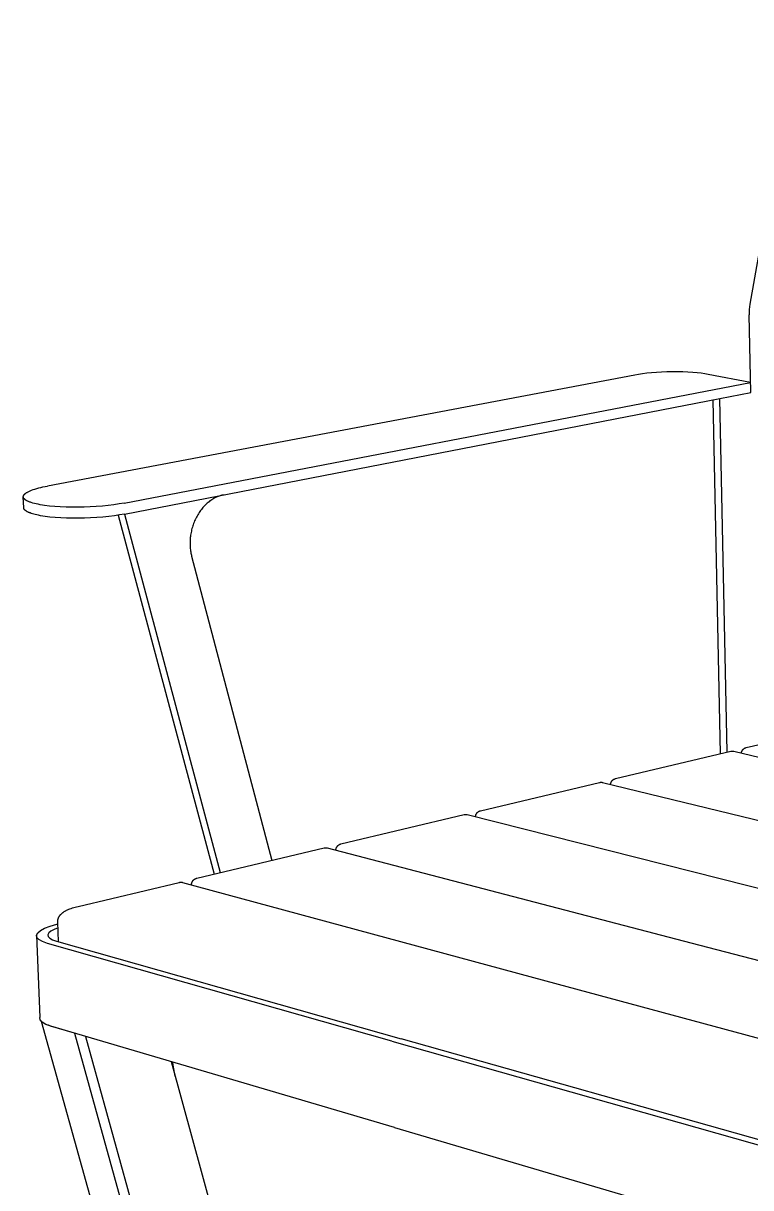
# Model space of a CAD drawing. Header units: millimetres. Extents: x 1102 to 5170, y 19 to 2862.
# Drawn here: x 1818.6 to 2098.4, y 838.1 to 1286.1 of the extents above; entities that cross this region are included whole.
import ezdxf

# ---------------------------------------------------------------- set-up
doc = ezdxf.new("R2010")
doc.units = ezdxf.units.MM
doc.header["$MEASUREMENT"] = 0
doc.layers.add('Utwórz2D linie widoczne', color=7, linetype='Continuous', true_color=0x000000)

msp = doc.modelspace()

# ---------------------------------------------------------------- linework, layer by layer
at = {"layer": 'Utwórz2D linie widoczne'}
for p, q in [((2117.01, 1286.14), (2098.1, 1178.12)), ((2097.84, 1176.04), (2097.78, 1173.96)), ((2098.37, 1144.04), (2097.78, 1173.96)), ((2098.1, 1178.12), (2097.84, 1176.04)), ((2058.4, 1151.49), (2056.72, 1151.28)), ((2060.2, 1151.67), (2058.4, 1151.49)), ((2062.12, 1151.82), (2060.2, 1151.67)), ((2064.11, 1151.93), (2062.12, 1151.82)), ((2066.15, 1152.01), (2064.11, 1151.93)), ((2068.22, 1152.05), (2066.15, 1152.01)), ((2070.27, 1152.05), (2068.22, 1152.05)), ((2072.29, 1152.01), (2070.27, 1152.05)), ((2074.22, 1151.93), (2072.29, 1152.01)), ((2076.06, 1151.81), (2074.22, 1151.93)), ((2077.78, 1151.66), (2076.06, 1151.81)), ((2079.36, 1151.48), (2077.78, 1151.66)), ((2080.78, 1151.28), (2079.36, 1151.48)), ((2053.78, 1150.81), (1827.96, 1108.11)), ((1857.44, 1101.55), (2098.29, 1147.97)), ((2055.18, 1151.05), (2053.78, 1150.81)), ((2056.72, 1151.28), (2055.18, 1151.05)), ((2082.05, 1151.06), (2080.78, 1151.28)), ((2098.29, 1147.97), (2082.05, 1151.06)), ((2086.5, 1141.74), (2098.37, 1144.04)), ((1857.59, 1097.33), (2086.5, 1141.74)), ((2083.8, 1141.21), (2086.63, 1005.09)), ((2089.3, 1005.73), (2086.5, 1141.74)), ((1821.84, 1106.49), (1822.45, 1106.72)), ((1822.45, 1106.72), (1823.12, 1106.94)), ((1823.12, 1106.94), (1823.83, 1107.15)), ((1823.83, 1107.15), (1824.58, 1107.36)), ((1824.58, 1107.36), (1825.38, 1107.56)), ((1825.38, 1107.56), (1826.21, 1107.75)), ((1826.21, 1107.75), (1827.96, 1108.11)), ((1818.64, 1104.06), (1818.65, 1104.09)), ((1818.64, 1104.03), (1818.64, 1104.06)), ((1818.64, 1104), (1818.64, 1104.03)), ((1818.64, 1103.97), (1818.64, 1104)), ((1818.64, 1103.94), (1818.64, 1103.97)), ((1818.64, 1103.91), (1818.64, 1103.94)), ((1818.81, 1099.74), (1818.64, 1103.91)), ((1818.65, 1103.88), (1818.64, 1103.91)), ((1818.65, 1104.12), (1818.66, 1104.15)), ((1818.65, 1104.09), (1818.65, 1104.12)), ((1818.65, 1103.85), (1818.65, 1103.88)), ((1818.66, 1103.83), (1818.65, 1103.85)), ((1818.66, 1104.18), (1818.67, 1104.21)), ((1818.66, 1104.15), (1818.66, 1104.18)), ((1818.66, 1103.8), (1818.66, 1103.83)), ((1818.67, 1103.77), (1818.66, 1103.8)), ((1818.67, 1104.24), (1818.68, 1104.27)), ((1818.67, 1104.21), (1818.67, 1104.24)), ((1818.67, 1103.74), (1818.67, 1103.77)), ((1818.68, 1103.71), (1818.67, 1103.74)), ((1818.68, 1104.27), (1818.69, 1104.3)), ((1818.69, 1103.68), (1818.68, 1103.71)), ((1818.69, 1104.3), (1818.7, 1104.32)), ((1818.7, 1103.65), (1818.69, 1103.68)), ((1818.7, 1104.32), (1818.71, 1104.35)), ((1818.71, 1103.62), (1818.7, 1103.65)), ((1818.71, 1104.35), (1818.72, 1104.38)), ((1818.72, 1103.59), (1818.71, 1103.62)), ((1818.72, 1104.38), (1818.73, 1104.41)), ((1818.74, 1103.56), (1818.72, 1103.59)), ((1818.73, 1104.41), (1818.75, 1104.44)), ((1818.75, 1103.53), (1818.74, 1103.56)), ((1818.75, 1104.44), (1818.76, 1104.47)), ((1818.77, 1103.5), (1818.75, 1103.53)), ((1818.76, 1104.47), (1818.78, 1104.5)), ((1818.78, 1103.48), (1818.77, 1103.5)), ((1818.78, 1104.5), (1818.79, 1104.53)), ((1818.8, 1103.45), (1818.78, 1103.48)), ((1818.79, 1104.53), (1818.81, 1104.56)), ((1818.81, 1103.42), (1818.8, 1103.45)), ((1818.81, 1104.56), (1818.83, 1104.59)), ((1818.83, 1103.39), (1818.81, 1103.42)), ((1818.83, 1104.59), (1818.84, 1104.62)), ((1818.85, 1103.36), (1818.83, 1103.39)), ((1818.84, 1104.62), (1818.86, 1104.65)), ((1818.87, 1103.33), (1818.85, 1103.36)), ((1818.86, 1104.65), (1818.88, 1104.68)), ((1818.89, 1103.3), (1818.87, 1103.33)), ((1818.88, 1104.68), (1818.9, 1104.7)), ((1818.91, 1103.27), (1818.89, 1103.3)), ((1818.9, 1104.7), (1818.93, 1104.73)), ((1818.94, 1103.24), (1818.91, 1103.27)), ((1818.93, 1104.73), (1818.95, 1104.76)), ((1818.96, 1103.22), (1818.94, 1103.24)), ((1818.95, 1104.76), (1818.97, 1104.79)), ((1818.99, 1103.19), (1818.96, 1103.22)), ((1818.97, 1104.79), (1819.02, 1104.85)), ((1819.01, 1103.16), (1818.99, 1103.19)), ((1819.04, 1103.13), (1819.01, 1103.16)), ((1819.02, 1104.85), (1819.07, 1104.91)), ((1819.07, 1103.1), (1819.04, 1103.13)), ((1819.07, 1104.91), (1819.13, 1104.97)), ((1819.12, 1103.04), (1819.07, 1103.1)), ((1819.19, 1102.99), (1819.12, 1103.04)), ((1819.13, 1104.97), (1819.19, 1105.03)), ((1819.19, 1105.03), (1819.25, 1105.09)), ((1819.25, 1102.93), (1819.19, 1102.99)), ((1819.25, 1105.09), (1819.32, 1105.15)), ((1819.32, 1102.88), (1819.25, 1102.93)), ((1819.32, 1105.15), (1819.39, 1105.21)), ((1819.39, 1102.82), (1819.32, 1102.88)), ((1819.39, 1105.21), (1819.47, 1105.26)), ((1819.47, 1102.77), (1819.39, 1102.82)), ((1819.47, 1105.26), (1819.54, 1105.32)), ((1819.55, 1102.71), (1819.47, 1102.77)), ((1819.54, 1105.32), (1819.63, 1105.38)), ((1819.63, 1102.66), (1819.55, 1102.71)), ((1819.63, 1105.38), (1819.71, 1105.44)), ((1819.72, 1102.6), (1819.63, 1102.66)), ((1819.71, 1105.44), (1819.8, 1105.5)), ((1819.81, 1102.55), (1819.72, 1102.6)), ((1819.8, 1105.5), (1819.89, 1105.56)), ((1819.9, 1102.49), (1819.81, 1102.55)), ((1819.89, 1105.56), (1820.09, 1105.68)), ((1820, 1102.44), (1819.9, 1102.49)), ((1820.2, 1102.34), (1820, 1102.44)), ((1820.09, 1105.68), (1820.29, 1105.8)), ((1820.42, 1102.23), (1820.2, 1102.34)), ((1820.29, 1105.8), (1820.52, 1105.91)), ((1820.65, 1102.13), (1820.42, 1102.23)), ((1820.52, 1105.91), (1820.75, 1106.03)), ((1820.9, 1102.03), (1820.65, 1102.13)), ((1820.75, 1106.03), (1821, 1106.15)), ((1821, 1106.15), (1821.27, 1106.26)), ((1821.27, 1106.26), (1821.55, 1106.38)), ((1821.55, 1106.38), (1821.84, 1106.49)), ((1890.07, 1102.08), (1889.72, 1101.8)), ((1890.42, 1102.35), (1890.07, 1102.08)), ((1890.77, 1102.6), (1890.42, 1102.35)), ((1891.12, 1102.84), (1890.77, 1102.6)), ((1891.48, 1103.06), (1891.12, 1102.84)), ((1891.83, 1103.27), (1891.48, 1103.06)), ((1892.19, 1103.47), (1891.83, 1103.27)), ((1892.54, 1103.65), (1892.19, 1103.47)), ((1892.9, 1103.82), (1892.54, 1103.65)), ((1893.25, 1103.97), (1892.9, 1103.82)), ((1893.6, 1104.12), (1893.25, 1103.97)), ((1893.95, 1104.25), (1893.6, 1104.12)), ((1894.3, 1104.37), (1893.95, 1104.25)), ((1894.64, 1104.47), (1894.3, 1104.37)), ((1894.98, 1104.56), (1894.64, 1104.47)), ((1895.32, 1104.65), (1894.98, 1104.56)), ((1895.66, 1104.72), (1895.32, 1104.65)), ((1818.81, 1099.72), (1818.81, 1099.74)), ((1818.81, 1099.7), (1818.81, 1099.72)), ((1818.82, 1099.67), (1818.81, 1099.7)), ((1818.82, 1099.65), (1818.82, 1099.67)), ((1818.82, 1099.62), (1818.82, 1099.65)), ((1818.83, 1099.6), (1818.82, 1099.62)), ((1818.83, 1099.57), (1818.83, 1099.6)), ((1818.84, 1099.55), (1818.83, 1099.57)), ((1818.84, 1099.53), (1818.84, 1099.55)), ((1818.85, 1099.5), (1818.84, 1099.53)), ((1818.86, 1099.48), (1818.85, 1099.5)), ((1818.87, 1099.45), (1818.86, 1099.48)), ((1818.87, 1099.43), (1818.87, 1099.45)), ((1818.88, 1099.41), (1818.87, 1099.43)), ((1818.89, 1099.38), (1818.88, 1099.41)), ((1818.9, 1099.36), (1818.89, 1099.38)), ((1818.92, 1099.33), (1818.9, 1099.36)), ((1818.93, 1099.31), (1818.92, 1099.33)), ((1818.94, 1099.29), (1818.93, 1099.31)), ((1818.95, 1099.26), (1818.94, 1099.29)), ((1818.97, 1099.24), (1818.95, 1099.26)), ((1818.98, 1099.21), (1818.97, 1099.24)), ((1818.99, 1099.19), (1818.98, 1099.21)), ((1819.01, 1099.17), (1818.99, 1099.19)), ((1819.03, 1099.14), (1819.01, 1099.17)), ((1819.04, 1099.12), (1819.03, 1099.14)), ((1819.06, 1099.09), (1819.04, 1099.12)), ((1819.08, 1099.07), (1819.06, 1099.09)), ((1819.12, 1099.02), (1819.08, 1099.07)), ((1819.16, 1098.98), (1819.12, 1099.02)), ((1819.2, 1098.93), (1819.16, 1098.98)), ((1819.24, 1098.88), (1819.2, 1098.93)), ((1819.29, 1098.83), (1819.24, 1098.88)), ((1819.34, 1098.79), (1819.29, 1098.83)), ((1819.4, 1098.74), (1819.34, 1098.79)), ((1819.45, 1098.69), (1819.4, 1098.74)), ((1819.51, 1098.65), (1819.45, 1098.69)), ((1819.57, 1098.6), (1819.51, 1098.65)), ((1819.63, 1098.56), (1819.57, 1098.6)), ((1819.7, 1098.51), (1819.63, 1098.56)), ((1819.76, 1098.47), (1819.7, 1098.51)), ((1819.83, 1098.42), (1819.76, 1098.47)), ((1819.98, 1098.33), (1819.83, 1098.42)), ((1820.14, 1098.24), (1819.98, 1098.33)), ((1820.3, 1098.16), (1820.14, 1098.24)), ((1820.48, 1098.07), (1820.3, 1098.16)), ((1820.66, 1097.98), (1820.48, 1098.07)), ((1820.85, 1097.9), (1820.66, 1097.98)), ((1821.06, 1097.82), (1820.85, 1097.9)), ((1821.16, 1101.93), (1820.9, 1102.03)), ((1821.27, 1097.74), (1821.06, 1097.82)), ((1821.43, 1101.84), (1821.16, 1101.93)), ((1821.71, 1097.58), (1821.27, 1097.74)), ((1821.71, 1101.74), (1821.43, 1101.84)), ((1822.31, 1101.56), (1821.71, 1101.74)), ((1822.95, 1101.39), (1822.31, 1101.56)), ((1823.64, 1101.22), (1822.95, 1101.39)), ((1824.37, 1101.07), (1823.64, 1101.22)), ((1825.15, 1100.92), (1824.37, 1101.07)), ((1825.97, 1100.78), (1825.15, 1100.92)), ((1826.85, 1100.65), (1825.97, 1100.78)), ((1828.72, 1100.42), (1826.85, 1100.65)), ((1830.74, 1100.23), (1828.72, 1100.42)), ((1832.88, 1100.09), (1830.74, 1100.23)), ((1835.1, 1099.99), (1832.88, 1100.09)), ((1837.38, 1099.94), (1835.1, 1099.99)), ((1839.67, 1099.94), (1837.38, 1099.94)), ((1842, 1099.99), (1839.67, 1099.94)), ((1844.36, 1100.08), (1842, 1099.99)), ((1846.72, 1100.22), (1844.36, 1100.08)), ((1849.06, 1100.41), (1846.72, 1100.22)), ((1851.33, 1100.64), (1849.06, 1100.41)), ((1853.5, 1100.91), (1851.33, 1100.64)), ((1855.55, 1101.22), (1853.5, 1100.91)), ((1857.44, 1101.55), (1855.55, 1101.22)), ((1886.24, 1097.86), (1885.97, 1097.43)), ((1886.52, 1098.28), (1886.24, 1097.86)), ((1886.81, 1098.69), (1886.52, 1098.28)), ((1887.11, 1099.08), (1886.81, 1098.69)), ((1887.42, 1099.47), (1887.11, 1099.08)), ((1887.73, 1099.84), (1887.42, 1099.47)), ((1888.05, 1100.2), (1887.73, 1099.84)), ((1888.37, 1100.55), (1888.05, 1100.2)), ((1888.71, 1100.88), (1888.37, 1100.55)), ((1889.04, 1101.2), (1888.71, 1100.88)), ((1889.38, 1101.51), (1889.04, 1101.2)), ((1889.72, 1101.8), (1889.38, 1101.51)), ((1822.19, 1097.42), (1821.71, 1097.58)), ((1822.7, 1097.28), (1822.19, 1097.42)), ((1823.24, 1097.14), (1822.7, 1097.28)), ((1823.81, 1097), (1823.24, 1097.14)), ((1824.53, 1096.85), (1823.81, 1097)), ((1825.31, 1096.7), (1824.53, 1096.85)), ((1826.14, 1096.56), (1825.31, 1096.7)), ((1827.01, 1096.43), (1826.14, 1096.56)), ((1828.88, 1096.19), (1827.01, 1096.43)), ((1830.9, 1096), (1828.88, 1096.19)), ((1833.04, 1095.86), (1830.9, 1096)), ((1835.27, 1095.76), (1833.04, 1095.86)), ((1837.54, 1095.71), (1835.27, 1095.76)), ((1839.84, 1095.71), (1837.54, 1095.71)), ((1842.16, 1095.76), (1839.84, 1095.71)), ((1844.52, 1095.85), (1842.16, 1095.76)), ((1846.88, 1095.99), (1844.52, 1095.85)), ((1849.22, 1096.18), (1846.88, 1095.99)), ((1851.49, 1096.41), (1849.22, 1096.18)), ((1853.66, 1096.69), (1851.49, 1096.41)), ((1855.7, 1096.99), (1853.66, 1096.69)), ((1855.16, 1096.91), (1892.02, 958.81)), ((1857.59, 1097.33), (1855.7, 1096.99)), ((1857.59, 1097.33), (1894.36, 959.37)), ((1883.97, 1093.23), (1883.8, 1092.74)), ((1884.15, 1093.72), (1883.97, 1093.23)), ((1884.33, 1094.21), (1884.15, 1093.72)), ((1884.53, 1094.69), (1884.33, 1094.21)), ((1884.75, 1095.16), (1884.53, 1094.69)), ((1884.97, 1095.63), (1884.75, 1095.16)), ((1885.2, 1096.1), (1884.97, 1095.63)), ((1885.45, 1096.55), (1885.2, 1096.1)), ((1885.7, 1097), (1885.45, 1096.55)), ((1885.97, 1097.43), (1885.7, 1097)), ((1882.92, 1088.74), (1882.87, 1088.25)), ((1882.99, 1089.24), (1882.92, 1088.74)), ((1883.07, 1089.74), (1882.99, 1089.24)), ((1883.16, 1090.24), (1883.07, 1089.74)), ((1883.27, 1090.74), (1883.16, 1090.24)), ((1883.38, 1091.24), (1883.27, 1090.74)), ((1883.51, 1091.74), (1883.38, 1091.24)), ((1883.65, 1092.24), (1883.51, 1091.74)), ((1883.8, 1092.74), (1883.65, 1092.24)), ((1882.77, 1086.79), (1882.76, 1086.32)), ((1882.76, 1086.32), (1882.76, 1085.85)), ((1882.76, 1085.85), (1882.77, 1085.38)), ((1882.79, 1087.27), (1882.77, 1086.79)), ((1882.77, 1085.38), (1882.79, 1084.92)), ((1882.82, 1087.76), (1882.79, 1087.27)), ((1882.79, 1084.92), (1882.82, 1084.47)), ((1882.87, 1088.25), (1882.82, 1087.76)), ((1882.82, 1084.47), (1882.86, 1084.02)), ((1882.86, 1084.02), (1882.91, 1083.59)), ((1882.91, 1083.59), (1882.97, 1083.16)), ((1882.97, 1083.16), (1883.04, 1082.74)), ((1883.04, 1082.74), (1883.11, 1082.32)), ((1883.11, 1082.32), (1883.2, 1081.92)), ((1883.2, 1081.92), (1883.29, 1081.52)), ((1883.29, 1081.52), (1883.38, 1081.14)), ((1883.37, 1081.17), (1914.22, 964.09)), ((2096.62, 1007.47), (2129.83, 1015.37)), ((2046.36, 995.52), (2090.72, 1006.07)), ((2090.72, 1006.07), (2090.8, 1006.08)), ((2090.8, 1006.08), (2090.88, 1006.1)), ((2090.88, 1006.1), (2090.96, 1006.11)), ((2090.96, 1006.11), (2091.04, 1006.12)), ((2091.04, 1006.12), (2091.12, 1006.13)), ((2091.12, 1006.13), (2091.2, 1006.13)), ((2091.2, 1006.13), (2091.28, 1006.13)), ((2091.28, 1006.13), (2091.36, 1006.13)), ((2091.36, 1006.13), (2091.44, 1006.13)), ((2091.44, 1006.13), (2091.52, 1006.12)), ((2091.52, 1006.12), (2091.6, 1006.11)), ((2091.6, 1006.11), (2091.68, 1006.1)), ((2091.68, 1006.1), (2091.76, 1006.09)), ((2091.76, 1006.09), (2091.84, 1006.07)), ((2091.84, 1006.07), (2172.2, 987.08)), ((2094.79, 1005.45), (2094.81, 1005.53)), ((2094.79, 1005.37), (2094.79, 1005.45)), ((2094.81, 1005.53), (2094.82, 1005.62)), ((2094.82, 1005.62), (2094.84, 1005.7)), ((2094.84, 1005.7), (2094.86, 1005.78)), ((2094.86, 1005.78), (2094.88, 1005.86)), ((2094.88, 1005.86), (2094.91, 1005.93)), ((2094.91, 1005.93), (2094.94, 1006.01)), ((2094.94, 1006.01), (2094.97, 1006.09)), ((2094.97, 1006.09), (2095.01, 1006.16)), ((2095.01, 1006.16), (2095.04, 1006.24)), ((2095.04, 1006.24), (2095.08, 1006.31)), ((2095.08, 1006.31), (2095.12, 1006.38)), ((2095.12, 1006.38), (2095.17, 1006.45)), ((2095.17, 1006.45), (2095.21, 1006.52)), ((2095.21, 1006.52), (2095.26, 1006.59)), ((2095.26, 1006.59), (2095.31, 1006.65)), ((2095.31, 1006.65), (2095.37, 1006.71)), ((2095.37, 1006.71), (2095.42, 1006.78)), ((2095.42, 1006.78), (2095.48, 1006.84)), ((2095.48, 1006.84), (2095.54, 1006.89)), ((2095.54, 1006.89), (2095.6, 1006.95)), ((2095.6, 1006.95), (2095.66, 1007)), ((2095.66, 1007), (2095.73, 1007.05)), ((2095.73, 1007.05), (2095.8, 1007.1)), ((2095.8, 1007.1), (2095.87, 1007.15)), ((2095.87, 1007.15), (2095.94, 1007.19)), ((2095.94, 1007.19), (2096.01, 1007.23)), ((2096.01, 1007.23), (2096.08, 1007.27)), ((2096.08, 1007.27), (2096.15, 1007.31)), ((2096.15, 1007.31), (2096.23, 1007.34)), ((2096.23, 1007.34), (2096.31, 1007.37)), ((2096.31, 1007.37), (2096.38, 1007.4)), ((2096.38, 1007.4), (2096.46, 1007.43)), ((2096.46, 1007.43), (2096.54, 1007.45)), ((2096.54, 1007.45), (2096.62, 1007.47)), ((2044.88, 994.49), (2044.93, 994.56)), ((2044.93, 994.56), (2044.98, 994.63)), ((2044.98, 994.63), (2045.03, 994.69)), ((2045.03, 994.69), (2045.09, 994.76)), ((2045.09, 994.76), (2045.14, 994.82)), ((2045.14, 994.82), (2045.2, 994.88)), ((2045.2, 994.88), (2045.26, 994.94)), ((2045.26, 994.94), (2045.32, 994.99)), ((2045.32, 994.99), (2045.39, 995.04)), ((2045.39, 995.04), (2045.46, 995.1)), ((2045.46, 995.1), (2045.52, 995.14)), ((2045.52, 995.14), (2045.59, 995.19)), ((2045.59, 995.19), (2045.66, 995.23)), ((2045.66, 995.23), (2045.73, 995.28)), ((2045.73, 995.28), (2045.81, 995.31)), ((2045.81, 995.31), (2045.88, 995.35)), ((2045.88, 995.35), (2045.96, 995.39)), ((2045.96, 995.39), (2046.04, 995.42)), ((2046.04, 995.42), (2046.12, 995.45)), ((2046.12, 995.45), (2046.19, 995.47)), ((2046.19, 995.47), (2046.27, 995.49)), ((2046.27, 995.49), (2046.36, 995.52)), ((1994.46, 983.17), (2040.28, 994.07)), ((2040.28, 994.07), (2040.37, 994.09)), ((2040.37, 994.09), (2040.45, 994.1)), ((2040.45, 994.1), (2040.53, 994.12)), ((2040.53, 994.12), (2040.61, 994.13)), ((2040.61, 994.13), (2040.69, 994.13)), ((2040.69, 994.13), (2040.78, 994.14)), ((2040.78, 994.14), (2040.86, 994.14)), ((2040.86, 994.14), (2040.94, 994.14)), ((2040.94, 994.14), (2041.03, 994.13)), ((2041.03, 994.13), (2041.11, 994.12)), ((2041.11, 994.12), (2041.19, 994.11)), ((2041.19, 994.11), (2041.27, 994.1)), ((2041.27, 994.1), (2041.36, 994.09)), ((2041.36, 994.09), (2041.44, 994.07)), ((2041.44, 994.07), (2178.13, 960.71)), ((2044.48, 993.33), (2044.49, 993.41)), ((2044.49, 993.41), (2044.5, 993.49)), ((2044.5, 993.49), (2044.51, 993.57)), ((2044.51, 993.57), (2044.53, 993.65)), ((2044.53, 993.65), (2044.55, 993.74)), ((2044.55, 993.74), (2044.57, 993.82)), ((2044.57, 993.82), (2044.59, 993.9)), ((2044.59, 993.9), (2044.62, 993.97)), ((2044.62, 993.97), (2044.65, 994.05)), ((2044.65, 994.05), (2044.68, 994.13)), ((2044.68, 994.13), (2044.72, 994.2)), ((2044.72, 994.2), (2044.76, 994.28)), ((2044.76, 994.28), (2044.8, 994.35)), ((2044.8, 994.35), (2044.84, 994.42)), ((2044.84, 994.42), (2044.88, 994.49)), ((1940.8, 970.41), (1988.16, 981.68)), ((1988.16, 981.68), (1988.25, 981.69)), ((1988.25, 981.69), (1988.33, 981.71)), ((1988.33, 981.71), (1988.42, 981.72)), ((1988.42, 981.72), (1988.5, 981.73)), ((1988.5, 981.73), (1988.59, 981.74)), ((1988.59, 981.74), (1988.67, 981.74)), ((1988.67, 981.74), (1988.76, 981.74)), ((1988.76, 981.74), (1988.85, 981.74)), ((1988.85, 981.74), (1988.93, 981.74)), ((1988.93, 981.74), (1989.02, 981.73)), ((1989.02, 981.73), (1989.1, 981.72)), ((1989.1, 981.72), (1989.19, 981.7)), ((1989.19, 981.7), (1989.27, 981.69)), ((1989.27, 981.69), (1989.36, 981.67)), ((1989.36, 981.67), (2129.26, 946.36)), ((1992.56, 981.03), (1992.57, 981.12)), ((1992.57, 981.12), (1992.58, 981.2)), ((1992.58, 981.2), (1992.6, 981.28)), ((1992.6, 981.28), (1992.62, 981.37)), ((1992.62, 981.37), (1992.64, 981.45)), ((1992.64, 981.45), (1992.66, 981.53)), ((1992.66, 981.53), (1992.69, 981.61)), ((1992.69, 981.61), (1992.72, 981.69)), ((1992.72, 981.69), (1992.76, 981.77)), ((1992.76, 981.77), (1992.79, 981.84)), ((1992.79, 981.84), (1992.83, 981.92)), ((1992.83, 981.92), (1992.87, 981.99)), ((1992.87, 981.99), (1992.91, 982.06)), ((1992.91, 982.06), (1992.96, 982.14)), ((1992.96, 982.14), (1993.01, 982.21)), ((1993.01, 982.21), (1993.06, 982.27)), ((1993.06, 982.27), (1993.11, 982.34)), ((1993.11, 982.34), (1993.17, 982.4)), ((1993.17, 982.4), (1993.23, 982.47)), ((1993.23, 982.47), (1993.28, 982.53)), ((1993.28, 982.53), (1993.35, 982.58)), ((1993.35, 982.58), (1993.41, 982.64)), ((1993.41, 982.64), (1993.48, 982.69)), ((1993.48, 982.69), (1993.54, 982.75)), ((1993.54, 982.75), (1993.61, 982.8)), ((1993.61, 982.8), (1993.68, 982.84)), ((1993.68, 982.84), (1993.75, 982.89)), ((1993.75, 982.89), (1993.83, 982.93)), ((1993.83, 982.93), (1993.9, 982.97)), ((1993.9, 982.97), (1993.98, 983.01)), ((1993.98, 983.01), (1994.06, 983.04)), ((1994.06, 983.04), (1994.13, 983.07)), ((1994.13, 983.07), (1994.21, 983.1)), ((1994.21, 983.1), (1994.29, 983.13)), ((1994.29, 983.13), (1994.38, 983.15)), ((1994.38, 983.15), (1994.46, 983.17)), ((1992.54, 980.86), (1992.55, 980.95)), ((1992.55, 980.95), (1992.56, 981.03)), ((1885.32, 957.22), (1934.3, 968.86)), ((1934.3, 968.86), (1934.38, 968.88)), ((1934.38, 968.88), (1934.46, 968.9)), ((1934.46, 968.9), (1934.54, 968.91)), ((1934.54, 968.91), (1934.63, 968.92)), ((1934.63, 968.92), (1934.71, 968.93)), ((1934.71, 968.93), (1934.79, 968.93)), ((1934.79, 968.93), (1934.88, 968.93)), ((1934.88, 968.93), (1934.96, 968.93)), ((1934.96, 968.93), (1935.04, 968.93)), ((1935.04, 968.93), (1935.13, 968.92)), ((1935.13, 968.92), (1935.21, 968.91)), ((1935.21, 968.91), (1935.29, 968.9)), ((1935.29, 968.9), (1935.37, 968.89)), ((1935.37, 968.89), (1935.46, 968.87)), ((1935.46, 968.87), (1935.54, 968.85)), ((1935.54, 968.85), (2075.34, 932.33)), ((1938.85, 968.07), (1938.86, 968.16)), ((1938.85, 967.99), (1938.85, 968.07)), ((1938.86, 968.16), (1938.87, 968.25)), ((1938.87, 968.25), (1938.88, 968.34)), ((1938.88, 968.34), (1938.89, 968.42)), ((1938.89, 968.42), (1938.91, 968.51)), ((1938.91, 968.51), (1938.93, 968.6)), ((1938.93, 968.6), (1938.96, 968.68)), ((1938.96, 968.68), (1938.98, 968.77)), ((1938.98, 968.77), (1939.01, 968.85)), ((1939.01, 968.85), (1939.05, 968.93)), ((1939.05, 968.93), (1939.08, 969.01)), ((1939.08, 969.01), (1939.12, 969.09)), ((1939.12, 969.09), (1939.16, 969.17)), ((1939.16, 969.17), (1939.21, 969.25)), ((1939.21, 969.25), (1939.25, 969.32)), ((1939.25, 969.32), (1939.3, 969.39)), ((1939.3, 969.39), (1939.35, 969.47)), ((1939.35, 969.47), (1939.41, 969.53)), ((1939.41, 969.53), (1939.46, 969.6)), ((1939.46, 969.6), (1939.52, 969.67)), ((1939.52, 969.67), (1939.58, 969.73)), ((1939.58, 969.73), (1939.65, 969.79)), ((1939.65, 969.79), (1939.71, 969.85)), ((1939.71, 969.85), (1939.78, 969.91)), ((1939.78, 969.91), (1939.85, 969.96)), ((1939.85, 969.96), (1939.92, 970.02)), ((1939.92, 970.02), (1940, 970.07)), ((1940, 970.07), (1940.07, 970.11)), ((1940.07, 970.11), (1940.15, 970.16)), ((1940.15, 970.16), (1940.22, 970.2)), ((1940.22, 970.2), (1940.3, 970.24)), ((1940.3, 970.24), (1940.38, 970.27)), ((1940.38, 970.27), (1940.47, 970.31)), ((1940.47, 970.31), (1940.55, 970.34)), ((1940.55, 970.34), (1940.63, 970.37)), ((1940.63, 970.37), (1940.72, 970.39)), ((1940.72, 970.39), (1940.8, 970.41)), ((1839.7, 946.37), (1878.59, 955.62)), ((1878.59, 955.62), (1878.68, 955.63)), ((1878.68, 955.63), (1878.76, 955.65)), ((1878.76, 955.65), (1878.85, 955.66)), ((1878.85, 955.66), (1878.94, 955.67)), ((1878.94, 955.67), (1879.02, 955.68)), ((1879.02, 955.68), (1879.11, 955.69)), ((1879.11, 955.69), (1879.2, 955.69)), ((1879.2, 955.69), (1879.28, 955.69)), ((1879.28, 955.69), (1879.37, 955.68)), ((1879.37, 955.68), (1879.46, 955.67)), ((1879.46, 955.67), (1879.54, 955.66)), ((1879.54, 955.66), (1879.63, 955.65)), ((1879.63, 955.65), (1879.71, 955.64)), ((1879.71, 955.64), (1879.8, 955.62)), ((1879.8, 955.62), (1879.88, 955.6)), ((1879.88, 955.6), (2019.53, 917.79)), ((1883.33, 954.84), (1883.34, 954.93)), ((1883.33, 954.75), (1883.33, 954.84)), ((1883.33, 954.66), (1883.33, 954.75)), ((1883.34, 954.93), (1883.35, 955.02)), ((1883.35, 955.02), (1883.36, 955.11)), ((1883.36, 955.11), (1883.38, 955.2)), ((1883.38, 955.2), (1883.39, 955.29)), ((1883.39, 955.29), (1883.42, 955.37)), ((1883.42, 955.37), (1883.44, 955.46)), ((1883.44, 955.46), (1883.47, 955.55)), ((1883.47, 955.55), (1883.5, 955.63)), ((1883.5, 955.63), (1883.53, 955.71)), ((1883.53, 955.71), (1883.57, 955.8)), ((1883.57, 955.8), (1883.61, 955.88)), ((1883.61, 955.88), (1883.65, 955.96)), ((1883.65, 955.96), (1883.7, 956.03)), ((1883.7, 956.03), (1883.74, 956.11)), ((1883.74, 956.11), (1883.8, 956.18)), ((1883.8, 956.18), (1883.85, 956.26)), ((1883.85, 956.26), (1883.9, 956.33)), ((1883.9, 956.33), (1883.96, 956.4)), ((1883.96, 956.4), (1884.02, 956.46)), ((1884.02, 956.46), (1884.08, 956.53)), ((1884.08, 956.53), (1884.15, 956.59)), ((1884.15, 956.59), (1884.21, 956.65)), ((1884.21, 956.65), (1884.28, 956.71)), ((1884.28, 956.71), (1884.35, 956.76)), ((1884.35, 956.76), (1884.43, 956.82)), ((1884.43, 956.82), (1884.5, 956.87)), ((1884.5, 956.87), (1884.58, 956.91)), ((1884.58, 956.91), (1884.66, 956.96)), ((1884.66, 956.96), (1884.73, 957)), ((1884.73, 957), (1884.82, 957.04)), ((1884.82, 957.04), (1884.9, 957.08)), ((1884.9, 957.08), (1884.98, 957.11)), ((1884.98, 957.11), (1885.06, 957.14)), ((1885.06, 957.14), (1885.15, 957.17)), ((1885.15, 957.17), (1885.24, 957.19)), ((1885.24, 957.19), (1885.32, 957.22)), ((1836.12, 945.25), (1836.58, 945.43)), ((1836.58, 945.43), (1837.04, 945.6)), ((1837.04, 945.6), (1837.51, 945.76)), ((1837.51, 945.76), (1838.05, 945.93)), ((1838.05, 945.93), (1838.6, 946.08)), ((1838.6, 946.08), (1839.15, 946.23)), ((1839.15, 946.23), (1839.7, 946.37)), ((1831.91, 940.82), (1831.92, 940.94)), ((1831.91, 940.71), (1831.91, 940.82)), ((1831.92, 940.94), (1831.93, 941.05)), ((1831.93, 941.05), (1831.95, 941.17)), ((1831.95, 941.17), (1831.97, 941.28)), ((1831.97, 941.28), (1831.99, 941.39)), ((1831.99, 941.39), (1832.02, 941.5)), ((1832.02, 941.5), (1832.05, 941.61)), ((1832.05, 941.61), (1832.08, 941.72)), ((1832.08, 941.72), (1832.12, 941.83)), ((1832.12, 941.83), (1832.16, 941.93)), ((1832.16, 941.93), (1832.2, 942.03)), ((1832.2, 942.03), (1832.24, 942.13)), ((1832.24, 942.13), (1832.29, 942.23)), ((1832.29, 942.23), (1832.33, 942.31)), ((1832.33, 942.31), (1832.37, 942.38)), ((1832.37, 942.38), (1832.41, 942.46)), ((1832.41, 942.46), (1832.46, 942.54)), ((1832.46, 942.54), (1832.51, 942.62)), ((1832.51, 942.62), (1832.56, 942.7)), ((1832.56, 942.7), (1832.61, 942.78)), ((1832.61, 942.78), (1832.67, 942.86)), ((1832.67, 942.86), (1832.73, 942.93)), ((1832.73, 942.93), (1832.78, 943)), ((1832.78, 943), (1832.84, 943.08)), ((1832.84, 943.08), (1832.9, 943.15)), ((1832.9, 943.15), (1832.96, 943.22)), ((1832.96, 943.22), (1833.03, 943.29)), ((1833.03, 943.29), (1833.09, 943.36)), ((1833.09, 943.36), (1833.16, 943.42)), ((1833.16, 943.42), (1833.28, 943.54)), ((1833.28, 943.54), (1833.4, 943.65)), ((1833.4, 943.65), (1833.53, 943.76)), ((1833.53, 943.76), (1833.66, 943.87)), ((1833.66, 943.87), (1833.8, 943.98)), ((1833.8, 943.98), (1833.94, 944.08)), ((1833.94, 944.08), (1834.09, 944.18)), ((1834.09, 944.18), (1834.23, 944.28)), ((1834.23, 944.28), (1834.41, 944.39)), ((1834.41, 944.39), (1834.58, 944.5)), ((1834.58, 944.5), (1834.76, 944.6)), ((1834.76, 944.6), (1834.93, 944.7)), ((1834.93, 944.7), (1835.11, 944.79)), ((1835.11, 944.79), (1835.3, 944.88)), ((1835.3, 944.88), (1835.67, 945.05)), ((1835.67, 945.05), (1836.12, 945.25)), ((1824.17, 936.22), (1825.22, 937.11)), ((1825.22, 937.11), (1826.83, 937.97)), ((1826.83, 937.97), (1828.96, 938.77)), ((1829.28, 936.87), (1828.46, 936.17)), ((1828.96, 938.77), (1831.54, 939.49)), ((1830.54, 937.55), (1829.28, 936.87)), ((1832, 938.1), (1830.54, 937.55)), ((1831.54, 939.49), (1831.94, 939.58)), ((1831.91, 940.59), (1831.91, 940.71)), ((1831.91, 940.48), (1831.91, 940.59)), ((1832.21, 932.77), (1831.91, 940.48)), ((1823.72, 935.31), (1824.17, 936.22)), ((1823.72, 935.31), (1824.99, 903.58)), ((1823.88, 934.43), (1823.72, 935.31)), ((1824.66, 933.59), (1823.88, 934.43)), ((1826.02, 932.83), (1824.66, 933.59)), ((1827.93, 932.16), (1826.02, 932.83)), ((1960.39, 894.56), (1827.93, 932.16)), ((1828.46, 936.17), (1828.11, 935.47)), ((1828.11, 935.47), (1828.24, 934.77)), ((1828.24, 934.77), (1828.85, 934.12)), ((1828.85, 934.12), (1829.92, 933.52)), ((1829.92, 933.52), (1831.42, 933)), ((1831.42, 933), (1963.9, 895.48)), ((2075.39, 932.32), (2191.34, 902.03)), ((2019.57, 917.78), (2173.28, 876.17)), ((1825.15, 902.67), (1824.99, 903.58)), ((1825.93, 901.8), (1825.15, 902.67)), ((1825.55, 902.22), (1907.65, 607.84)), ((1827.29, 901), (1825.93, 901.8)), ((1829.2, 900.31), (1827.29, 901)), ((1828.28, 900.62), (1828.05, 900.73)), ((1829.16, 900.3), (1828.28, 900.62)), ((1838.36, 897.59), (1829.16, 900.3)), ((1961.4, 861.34), (1829.2, 900.31)), ((1838.39, 897.6), (1838.36, 897.59)), ((1838.36, 897.59), (1920.61, 600.85)), ((1842.55, 896.37), (1924.59, 599.77)), ((1960.39, 894.56), (2105.68, 853.33)), ((2109.19, 854.35), (1963.9, 895.48)), ((1875.56, 886.64), (1946.68, 625.31)), ((1876.24, 885.23), (1876.17, 886.46)), ((1877.06, 881.12), (1876.24, 885.23)), ((1961.4, 861.34), (2095.35, 821.86))]:
    msp.add_line(p, q, dxfattribs=at)

doc.saveas('drawing.dxf')
